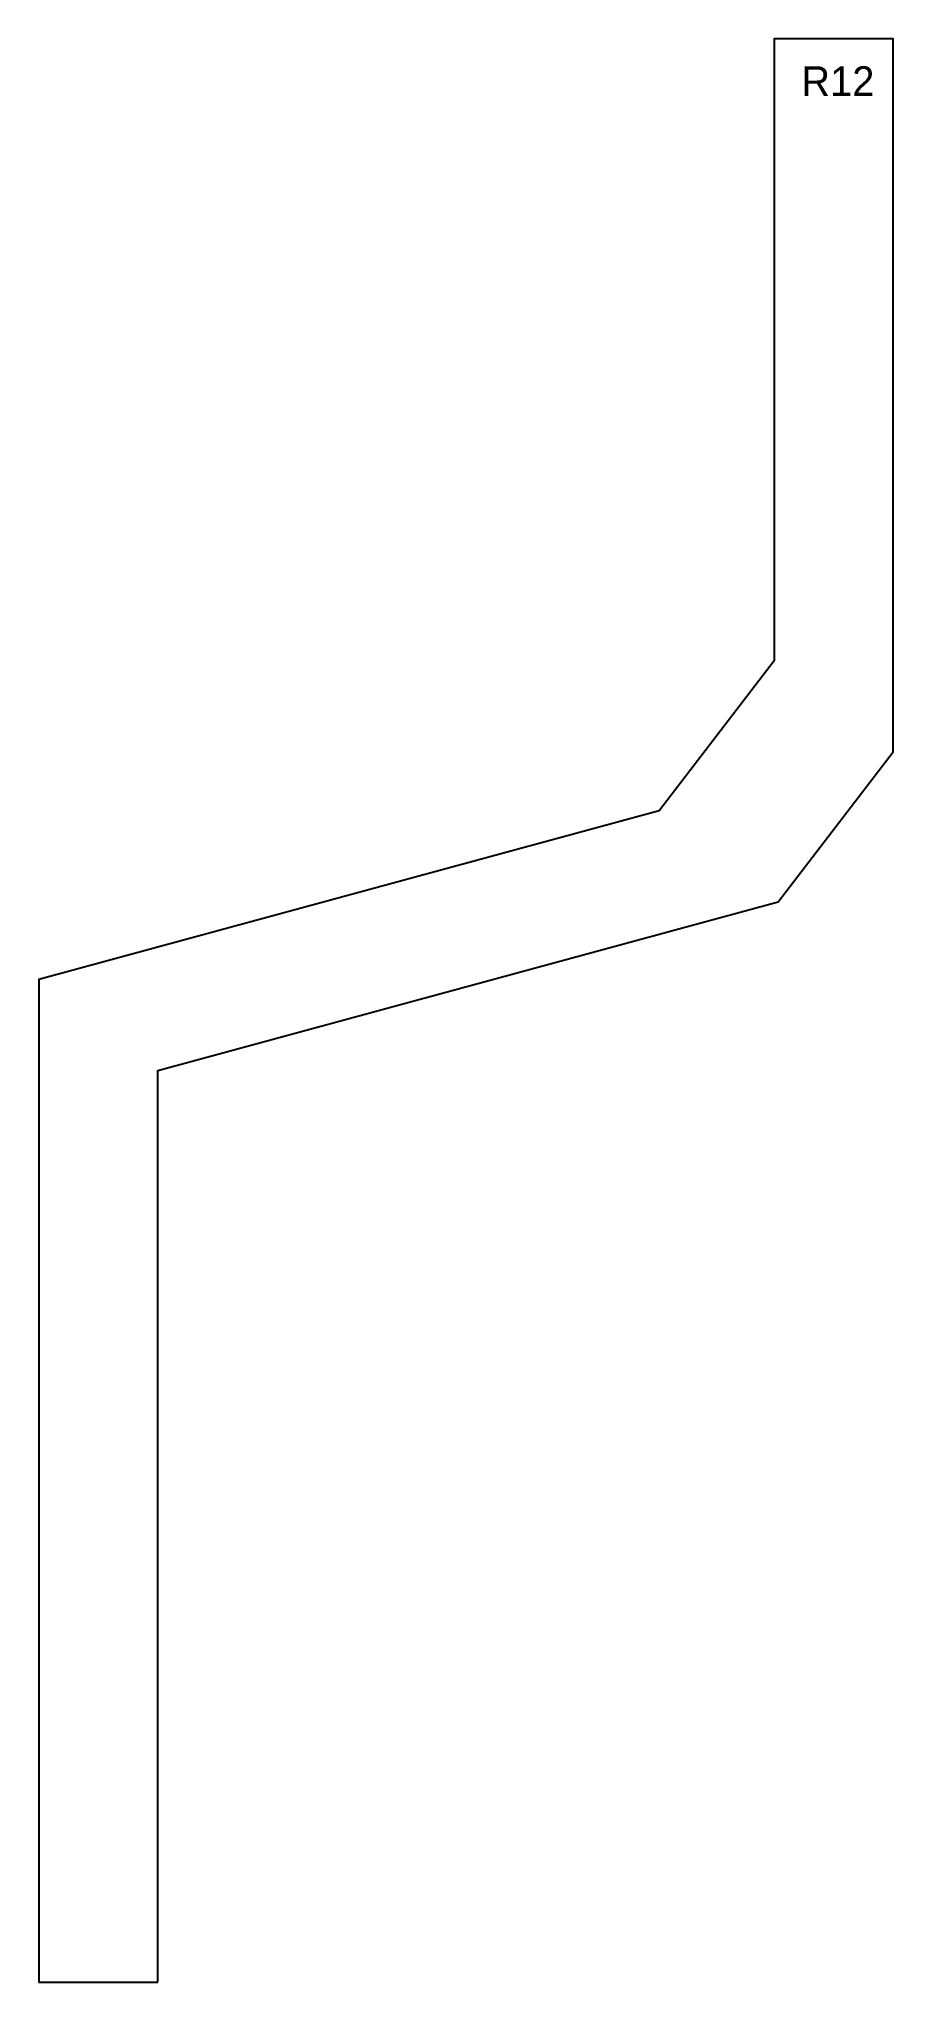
# Model space of a CAD drawing. Header units: millimetres. Extents: x 0 to 143, y 0 to 327.
import ezdxf

# ---------------------------------------------------------------- set-up
doc = ezdxf.new("R2010")
doc.units = ezdxf.units.MM
doc.styles.add('LIST GHÉP ĐIỆN', font='arial.ttf')

msp = doc.modelspace()

# ---------------------------------------------------------------- linework, layer by layer
at = {"color": 1}
msp.add_lwpolyline([(20, 0), (20, 153.22), (124.2, 181.55), (143.5, 206.79), (143.5, 326.6), (123.5, 326.6), (123.5, 222.08), (104.2, 196.84), (0, 168.51), (0, 0)], close=True, dxfattribs=at)

# ---------------------------------------------------------------- texts
at = {"color": 0, "insert": (128.09, 321.99), "char_height": 5, "attachment_point": 1, "style": 'LIST GHÉP ĐIỆN'}
msp.add_mtext_dynamic_manual_height_columns('{\\Ftxt|c186;R1\\Ftxt|c0;2}', width=14.02, gutter_width=9.5, heights=[-5], dxfattribs=at)

doc.saveas('drawing.dxf')
